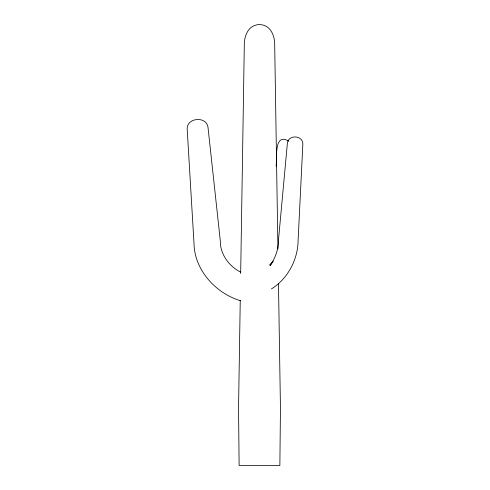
<?xml version="1.0" encoding="UTF-8"?>
<svg xmlns="http://www.w3.org/2000/svg" width="490" height="490" viewBox="0 0 490 490"><rect width="100%" height="100%" fill="white"/><g stroke="black" fill="none" stroke-linecap="round" stroke-linejoin="round"><path stroke-width="0.73" d="M240.253 300.18L238.544 407.98L239.126 465.5L279.87 465.5L280.452 407.98L278.473 283.361M240.676 273.42L244.351 41.754C245.533 32.671 249.692 25.057 259.498 24.5C269.304 25.057 273.463 32.671 274.645 41.754L277.928 248.951M276.121 166.184C277.181 158.876 273.647 131.773 288.873 141.249M269.641 264.857L273.316 261.121L270.027 265.709C275.257 258.199 278.596 249.208 278.485 239.984L287.367 143.399C288.126 134.272 303.255 135.093 302.845 144.274L298.073 241.092C297.755 259.97 287.495 278.982 271.411 288.935M240.614 300.774C215.594 293.314 194.273 269.849 193.985 243.071L187.156 128.613C187.229 117.606 206.045 116.026 207.95 126.867L220.31 240.86C220.01 254.041 229.05 266.297 240.553 272.072"/></g></svg>
